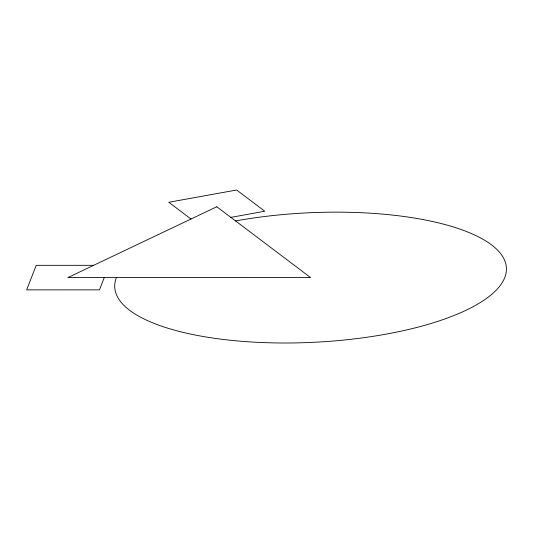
<?xml version="1.0" encoding="UTF-8"?>
<svg xmlns="http://www.w3.org/2000/svg" width="533" height="533" viewBox="0 0 533 533"><rect width="100%" height="100%" fill="white"/><g stroke="black" fill="none" stroke-linecap="round" stroke-linejoin="round"><path stroke-width="0.8" d="M104.248 277.593L99.471 289.865L26.65 289.872L36.204 265.334L93.635 265.327M230.849 217.384L264.768 211.241L236.632 190.001L168.794 202.274L190.987 219.03M235.539 220.922A196.057 64.799 -2.8 0 1 501.76 255.18A196.057 64.799 -2.8 0 1 319.2 342.006A196.057 64.799 -2.8 0 1 116.381 277.593M216.784 206.757L67.838 277.6L310.572 277.573L216.784 206.757"/></g></svg>
